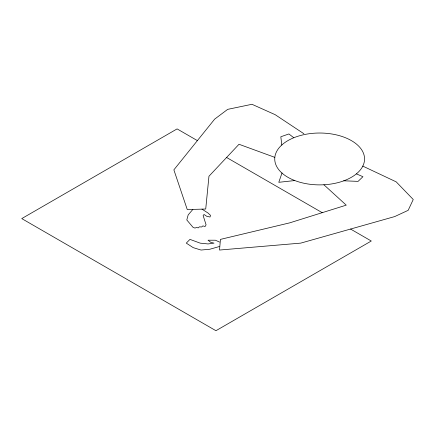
<?xml version="1.0" encoding="UTF-8"?>
<svg xmlns="http://www.w3.org/2000/svg" width="435" height="435" viewBox="0 0 435 435"><rect width="100%" height="100%" fill="white"/><g stroke="black" fill="none" stroke-linecap="round" stroke-linejoin="round"><path stroke-width="0.65" d="M282.021 172.967L278.786 182.308L294.767 180.558M192.879 209.398L188.181 214.895L186.794 219.958L193.048 227.358L194.978 228.076L196.446 227.489L198.262 227.88L199.393 226.836L201.661 226.967L202.906 225.857L205.059 226.575L206.076 224.808L203.129 215.521L204.037 214.477L206.755 216.309L210.04 217.027L210.491 215.325L208.033 213.03L201.992 209.137M219.338 246.536L209.828 249.244L201.057 250.043L193.205 247.645L186.283 243.116L189.975 239.386L200.187 243.143L208.033 243.943L214.031 243.143L210.801 242.344L208.033 240.212L215.417 240.212L219.572 242.077M343.715 180.791L358.081 181.373L362.937 176.702L356.461 173.902M274.822 157.361L239.005 144.268L208.958 176.246L205.722 209.028L187.257 209.561L173.869 169.851L214.662 119.13L227.684 109.359L251.963 104.291L275.148 114.671L303.869 133.724M362.73 166.078L396.198 181.857L413.25 199.507L408.171 210.322L394.692 216.581L300.77 243.116L219.523 250.043L220.442 239.386L289.688 222.861L346.249 205.146L323.896 184.761M197.387 140.614L177.099 128.901L21.75 218.593L215.939 330.709L371.289 241.017L350.561 229.049M226.591 157.475L322.204 212.677M293.755 137.699L288.9 133.958L280.809 136.764L281.82 145.056M294.473 180.427A44.908 25.931 0 0 0 364.443 160.803A44.908 25.931 0 0 0 300.025 135.628A44.908 25.931 0 0 0 294.473 180.427"/></g></svg>
